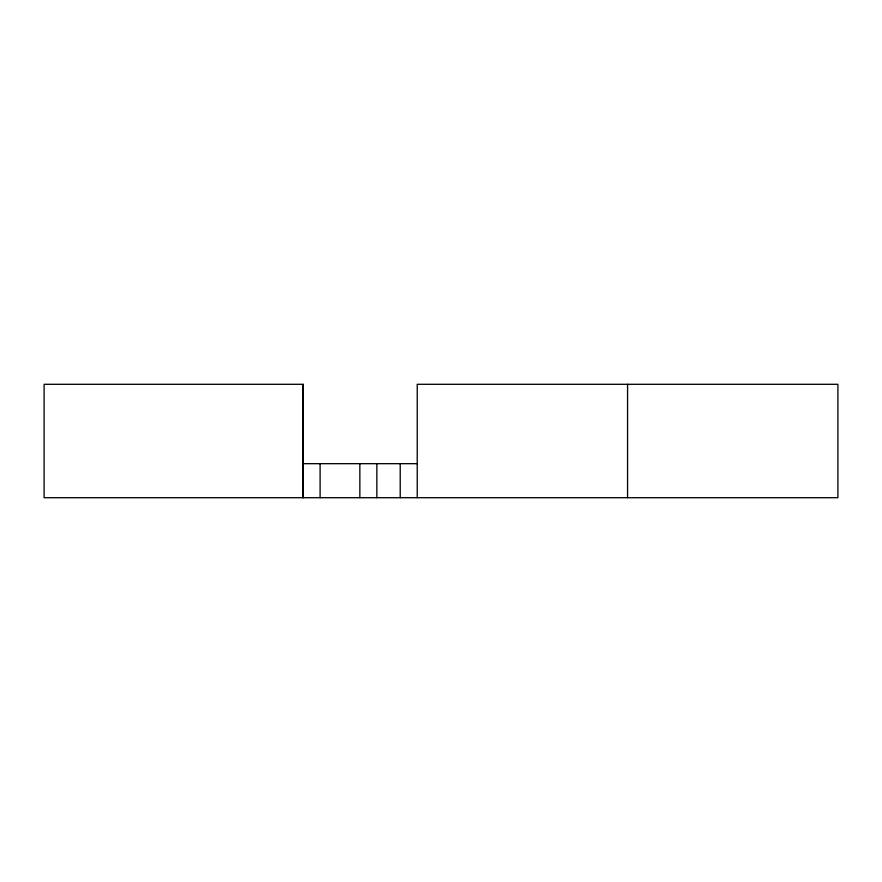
<?xml version="1.0" encoding="UTF-8"?>
<svg xmlns="http://www.w3.org/2000/svg" width="882" height="882" viewBox="0 0 882 882"><rect width="100%" height="100%" fill="white"/><g stroke="black" fill="none" stroke-linecap="round" stroke-linejoin="round"><path stroke-width="1.32" d="M303.088 463.678L417.23 463.678M627.565 384.298L627.565 497.702M417.23 497.702L417.23 384.298L837.9 384.298L837.9 497.702L44.1 497.702L44.1 384.298L303.154 384.298L303.154 497.702M400.219 463.678L400.219 497.702M376.857 463.678L376.857 497.702M359.845 463.678L359.856 497.702M320.1 463.678L320.1 497.702M303.088 384.298L303.088 497.702"/></g></svg>
